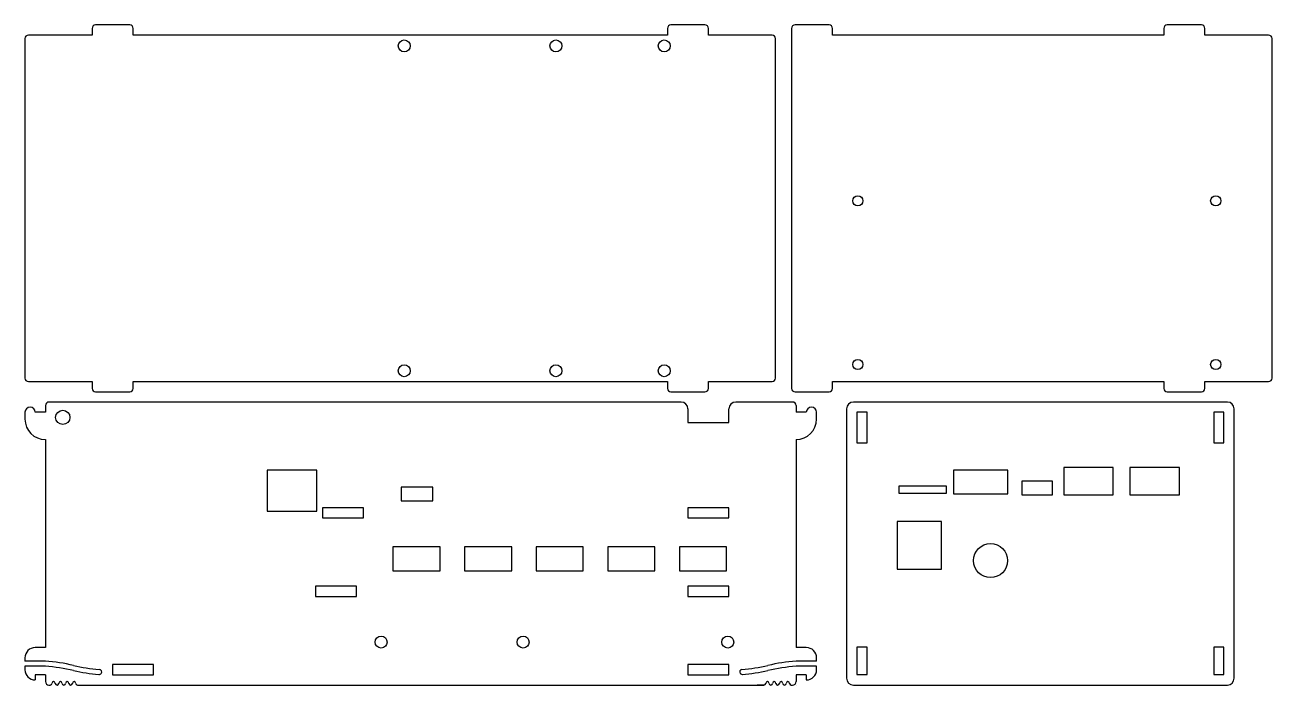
# Model space of a CAD drawing. Header units: millimetres. Extents: x 0 to 386, y 0 to 389.
# Drawn here: x 0 to 365.5, y 0 to 193.6 of the extents above; entities that cross this region are included whole.
import ezdxf

# ---------------------------------------------------------------- set-up
doc = ezdxf.new("R2010")
doc.units = ezdxf.units.MM
doc.layers.get('0').update_dxf_attribs({"linetype": 'CONTINUOUS', "true_color": 0x000000})
doc.layers.add('connector cutout', color=1, linetype='CONTINUOUS', true_color=0xff0000)

msp = doc.modelspace()

# ---------------------------------------------------------------- linework, layer by layer
at = {"lineweight": -3}
for p, q in [((19.7, 190.6), (1, 190.6)), ((19.7, 192.6), (19.7, 190.6)), ((30.7, 193.6), (20.7, 193.6)), ((31.7, 190.6), (31.7, 192.6)), ((188.3, 190.6), (31.7, 190.6)), ((188.3, 192.6), (188.3, 190.6)), ((199.3, 193.6), (189.3, 193.6)), ((200.3, 190.6), (200.3, 192.6)), ((219, 190.6), (200.3, 190.6)), ((224.7, 192.6), (224.7, 190.6)), ((235.7, 193.6), (225.7, 193.6)), ((236.7, 190.6), (236.7, 192.6)), ((333.8, 190.6), (236.7, 190.6)), ((333.8, 192.6), (333.8, 190.6)), ((344.8, 193.6), (334.8, 193.6)), ((345.8, 190.6), (345.8, 192.6)), ((364.5, 190.6), (345.8, 190.6)), ((0, 189.6), (0, 90)), ((220, 90), (220, 189.6)), ((365.5, 90), (365.5, 189.6)), ((1, 89), (19.7, 89)), ((19.7, 89), (19.7, 87)), ((31.7, 89), (188.3, 89)), ((31.7, 87), (31.7, 89)), ((188.3, 89), (188.3, 87)), ((200.3, 89), (219, 89)), ((200.3, 87), (200.3, 89)), ((224.7, 89), (224.7, 87)), ((236.7, 89), (333.8, 89)), ((236.7, 87), (236.7, 89)), ((333.8, 89), (333.8, 87)), ((345.8, 89), (364.5, 89)), ((345.8, 87), (345.8, 89)), ((20.7, 86), (30.7, 86)), ((189.3, 86), (199.3, 86)), ((225.7, 86), (235.7, 86)), ((334.8, 86), (344.8, 86)), ((6, 82), (6, 80)), ((192.3, 83), (7, 83)), ((194.3, 81), (194.3, 77)), ((206.3, 77), (206.3, 81)), ((225, 83), (208.3, 83)), ((226, 82), (226, 80)), ((240.8, 81), (240.8, 2)), ((352.4, 83), (242.8, 83)), ((354.4, 2), (354.4, 81)), ((0, 80), (0, 78)), ((3, 80), (3, 80)), ((6, 80), (3, 80)), ((194.3, 77), (206.3, 77)), ((229, 80), (226, 80)), ((229, 80), (229, 80)), ((232, 78), (232, 80)), ((3, 72), (3, 72)), ((6, 72), (6, 11)), ((226, 72), (226, 11)), ((6, 11), (3, 11)), ((229, 11), (226, 11)), ((0, 8), (0, 7)), ((232, 7), (232, 8)), ((6, 7), (0, 7)), ((6, 5.5), (0, 5.5)), ((0, 5.5), (0, 4.5)), ((232, 7), (226, 7)), ((232, 5.5), (226, 5.5)), ((232, 4.5), (232, 5.5)), ((3, 3), (3, 3)), ((3, 3), (3, 1.5)), ((6, 3), (3, 3)), ((6, 3), (6, 1)), ((7, 0), (7.4, 0)), ((15.4, 0), (216.6, 0)), ((216.6, 0), (214.6, 0)), ((224.6, 0), (225, 0)), ((229, 3), (226, 3)), ((226, 3), (226, 1)), ((226, 0), (226, 0)), ((229, 3), (229, 1.5)), ((242.8, 0), (352.4, 0))]:
    msp.add_line(p, q, dxfattribs=at)
msp.add_line((224.7, 190.6), (224.7, 89))
for centre, radius, start, end in [((1, 189.6), 1, 90, 180), ((20.7, 192.6), 1, 90, 180), ((30.7, 192.6), 1, 0, 90), ((189.3, 192.6), 1, 90, 180), ((199.3, 192.6), 1, 0, 90), ((219, 189.6), 1, 0, 90), ((225.7, 192.6), 1, 90, 180), ((235.7, 192.6), 1, 0, 90), ((334.8, 192.6), 1, 90, 180), ((344.8, 192.6), 1, 0, 90), ((364.5, 189.6), 1, 0, 90), ((1, 90), 1, 180, 270), ((219, 90), 1, 270, 0), ((364.5, 90), 1, 270, 0), ((20.7, 87), 1, 180, 270), ((30.7, 87), 1, 270, 0), ((189.3, 87), 1, 180, 270), ((199.3, 87), 1, 270, 0), ((225.7, 87), 1, 180, 270), ((235.7, 87), 1, 270, 0), ((334.8, 87), 1, 180, 270), ((344.8, 87), 1, 270, 0), ((7, 82), 1, 90, 180), ((225, 82), 1, 0, 90), ((230.5, 80), 1.5, 0, 180), ((242.8, 81), 2, 90, 180), ((352.4, 81), 2, 0, 90), ((226, 78), 6, 270, 0), ((3, 8), 3, 90, 180), ((229, 8), 3, 0, 90), ((3, 4.5), 3, 180, 270), ((2.66, -42.89), 50, 76.5979, 86.1708), ((2.66, -44.39), 50, 76.5979, 86.1708), ((25.53, 54.46), 50, 256.9645, 265.6752), ((25.42, 52.99), 50, 257.0936, 265.6751), ((21.76, 3.86), 0.742, 261.3844, 90.0951), ((210.24, 3.86), 0.742, 98.5192, 278.5221), ((206.47, 54.46), 50, 274.1965, 283.0348), ((206.58, 52.99), 50, 274.1979, 282.9071), ((229.34, -42.89), 50, 93.8292, 103.4021), ((229.34, -44.39), 50, 93.8292, 103.4021), ((229, 4.5), 3, 270, 0), ((7, 1), 1, 180, 270), ((225, 1), 1, 270, 0), ((242.8, 2), 2, 180, 270), ((352.4, 2), 2, 270, 0)]:
    msp.add_arc(centre, radius, start, end, dxfattribs=at)
for centre, radius, start, end in [((1.5, 80), 1.5, 0, 180), ((192.3, 81), 2, 0, 90), ((208.3, 81), 2, 90, 180), ((6, 78), 6, 180, 270), ((7.4, 0.5), 0.5, 270, 0), ((8.4, 0.5), 0.5, 0, 180), ((9.4, 0.5), 0.5, 180, 0), ((10.4, 0.5), 0.5, 0, 180), ((11.4, 0.5), 0.5, 180, 0), ((12.4, 0.5), 0.5, 0, 180), ((13.4, 0.5), 0.5, 180, 0), ((14.4, 0.5), 0.5, 0, 180), ((15.4, 0.5), 0.5, 180, 270), ((216.6, 0.5), 0.5, 270, 0), ((217.6, 0.5), 0.5, 0, 180), ((218.6, 0.5), 0.5, 180, 0), ((219.6, 0.5), 0.5, 0, 180), ((220.6, 0.5), 0.5, 180, 0), ((221.6, 0.5), 0.5, 0, 180), ((222.6, 0.5), 0.5, 180, 0), ((223.6, 0.5), 0.5, 0, 180), ((224.6, 0.5), 0.5, 180, 270)]:
    msp.add_arc(centre, radius, start, end)
at = {"layer": 'connector cutout', "lineweight": -3}
for p, q in [((246.8, 80), (243.8, 80)), ((243.8, 80), (243.8, 71)), ((246.8, 71), (246.8, 80)), ((351.4, 80), (348.4, 80)), ((348.4, 80), (348.4, 71)), ((351.4, 71), (351.4, 80)), ((243.8, 71), (246.8, 71)), ((348.4, 71), (351.4, 71)), ((246.8, 11.1), (243.8, 11.1)), ((243.8, 11.1), (243.8, 3.1)), ((246.8, 3.1), (246.8, 11.1)), ((351.4, 11.1), (348.4, 11.1)), ((348.4, 11.1), (348.4, 3.1)), ((351.4, 3.1), (351.4, 11.1)), ((37.7, 6), (25.7, 6)), ((25.7, 6), (25.7, 3)), ((37.7, 3), (37.7, 6)), ((206.3, 6), (194.3, 6)), ((194.3, 6), (194.3, 3)), ((206.3, 3), (206.3, 6)), ((25.7, 3), (37.7, 3)), ((194.3, 3), (206.3, 3)), ((243.8, 3.1), (246.8, 3.1)), ((348.4, 3.1), (351.4, 3.1))]:
    msp.add_line(p, q, dxfattribs=at)
at = {"layer": 'connector cutout'}
for p, q in [((85.5, 63), (71, 63)), ((71, 63), (71, 51)), ((85.5, 51), (85.5, 63)), ((288.1, 63.05), (272.1, 63.05)), ((272.1, 63.05), (272.1, 56.05)), ((288.1, 56.05), (288.1, 63.05)), ((318.95, 63.8), (304.45, 63.8)), ((304.45, 63.8), (304.45, 55.8)), ((318.95, 55.8), (318.95, 63.8)), ((338.35, 63.8), (323.85, 63.8)), ((323.85, 63.8), (323.85, 55.8)), ((338.35, 55.8), (338.35, 63.8)), ((301.2, 59.8), (292.2, 59.8)), ((292.2, 59.8), (292.2, 55.8)), ((301.2, 55.8), (301.2, 59.8)), ((119.5, 58), (110.25, 58)), ((110.25, 58), (110.25, 54)), ((119.5, 54), (119.5, 58)), ((270.1, 58.3), (256.1, 58.3)), ((256.1, 58.3), (256.1, 56.3)), ((256.1, 56.3), (270.1, 56.3)), ((270.1, 56.3), (270.1, 58.3)), ((272.1, 56.05), (288.1, 56.05)), ((292.2, 55.8), (301.2, 55.8)), ((304.45, 55.8), (318.95, 55.8)), ((323.85, 55.8), (338.35, 55.8)), ((99.2, 52), (87.2, 52)), ((87.2, 52), (87.2, 49)), ((99.2, 49), (99.2, 52)), ((110.25, 54), (119.5, 54)), ((206.3, 52), (194.3, 52)), ((194.3, 52), (194.3, 49)), ((206.3, 49), (206.3, 52)), ((71, 51), (85.5, 51)), ((87.2, 49), (99.2, 49)), ((194.3, 49), (206.3, 49)), ((268.6, 48), (255.6, 48)), ((255.6, 48), (255.6, 34)), ((268.6, 34), (268.6, 48)), ((121.65, 40.5), (107.85, 40.5)), ((107.85, 40.5), (107.85, 33.5)), ((121.65, 33.5), (121.65, 40.5)), ((142.65, 40.5), (128.85, 40.5)), ((128.85, 40.5), (128.85, 33.5)), ((142.65, 33.5), (142.65, 40.5)), ((163.65, 40.5), (149.85, 40.5)), ((149.85, 40.5), (149.85, 33.5)), ((163.65, 33.5), (163.65, 40.5)), ((184.65, 40.5), (170.85, 40.5)), ((170.85, 40.5), (170.85, 33.5)), ((184.65, 33.5), (184.65, 40.5)), ((205.65, 40.5), (191.85, 40.5)), ((191.85, 40.5), (191.85, 33.5)), ((205.65, 33.5), (205.65, 40.5)), ((107.85, 33.5), (121.65, 33.5)), ((128.85, 33.5), (142.65, 33.5)), ((149.85, 33.5), (163.65, 33.5)), ((170.85, 33.5), (184.65, 33.5)), ((191.85, 33.5), (205.65, 33.5)), ((255.6, 34), (268.6, 34)), ((97.2, 29), (85.2, 29)), ((85.2, 29), (85.2, 26)), ((85.2, 26), (97.2, 26)), ((97.2, 26), (97.2, 29)), ((206.3, 29), (194.3, 29)), ((194.3, 29), (194.3, 26)), ((194.3, 26), (206.3, 26)), ((206.3, 26), (206.3, 29))]:
    msp.add_line(p, q, dxfattribs=at)
for centre, radius in [((111.18, 187.43), 1.75), ((155.63, 187.43), 1.75), ((187.38, 187.43), 1.75), ((244.1, 142), 1.5), ((349, 142), 1.5), ((244.1, 94), 1.5), ((349, 94), 1.5), ((111.18, 92.18), 1.75), ((155.63, 92.18), 1.75), ((187.38, 92.18), 1.75), ((11.1, 78.5), 2.1), ((283, 36.5), 5), ((104.4, 12.6), 1.75), ((146.01, 12.6), 1.75), ((206, 12.6), 1.75)]:
    msp.add_circle(centre, radius, dxfattribs=at)

doc.saveas('drawing.dxf')
